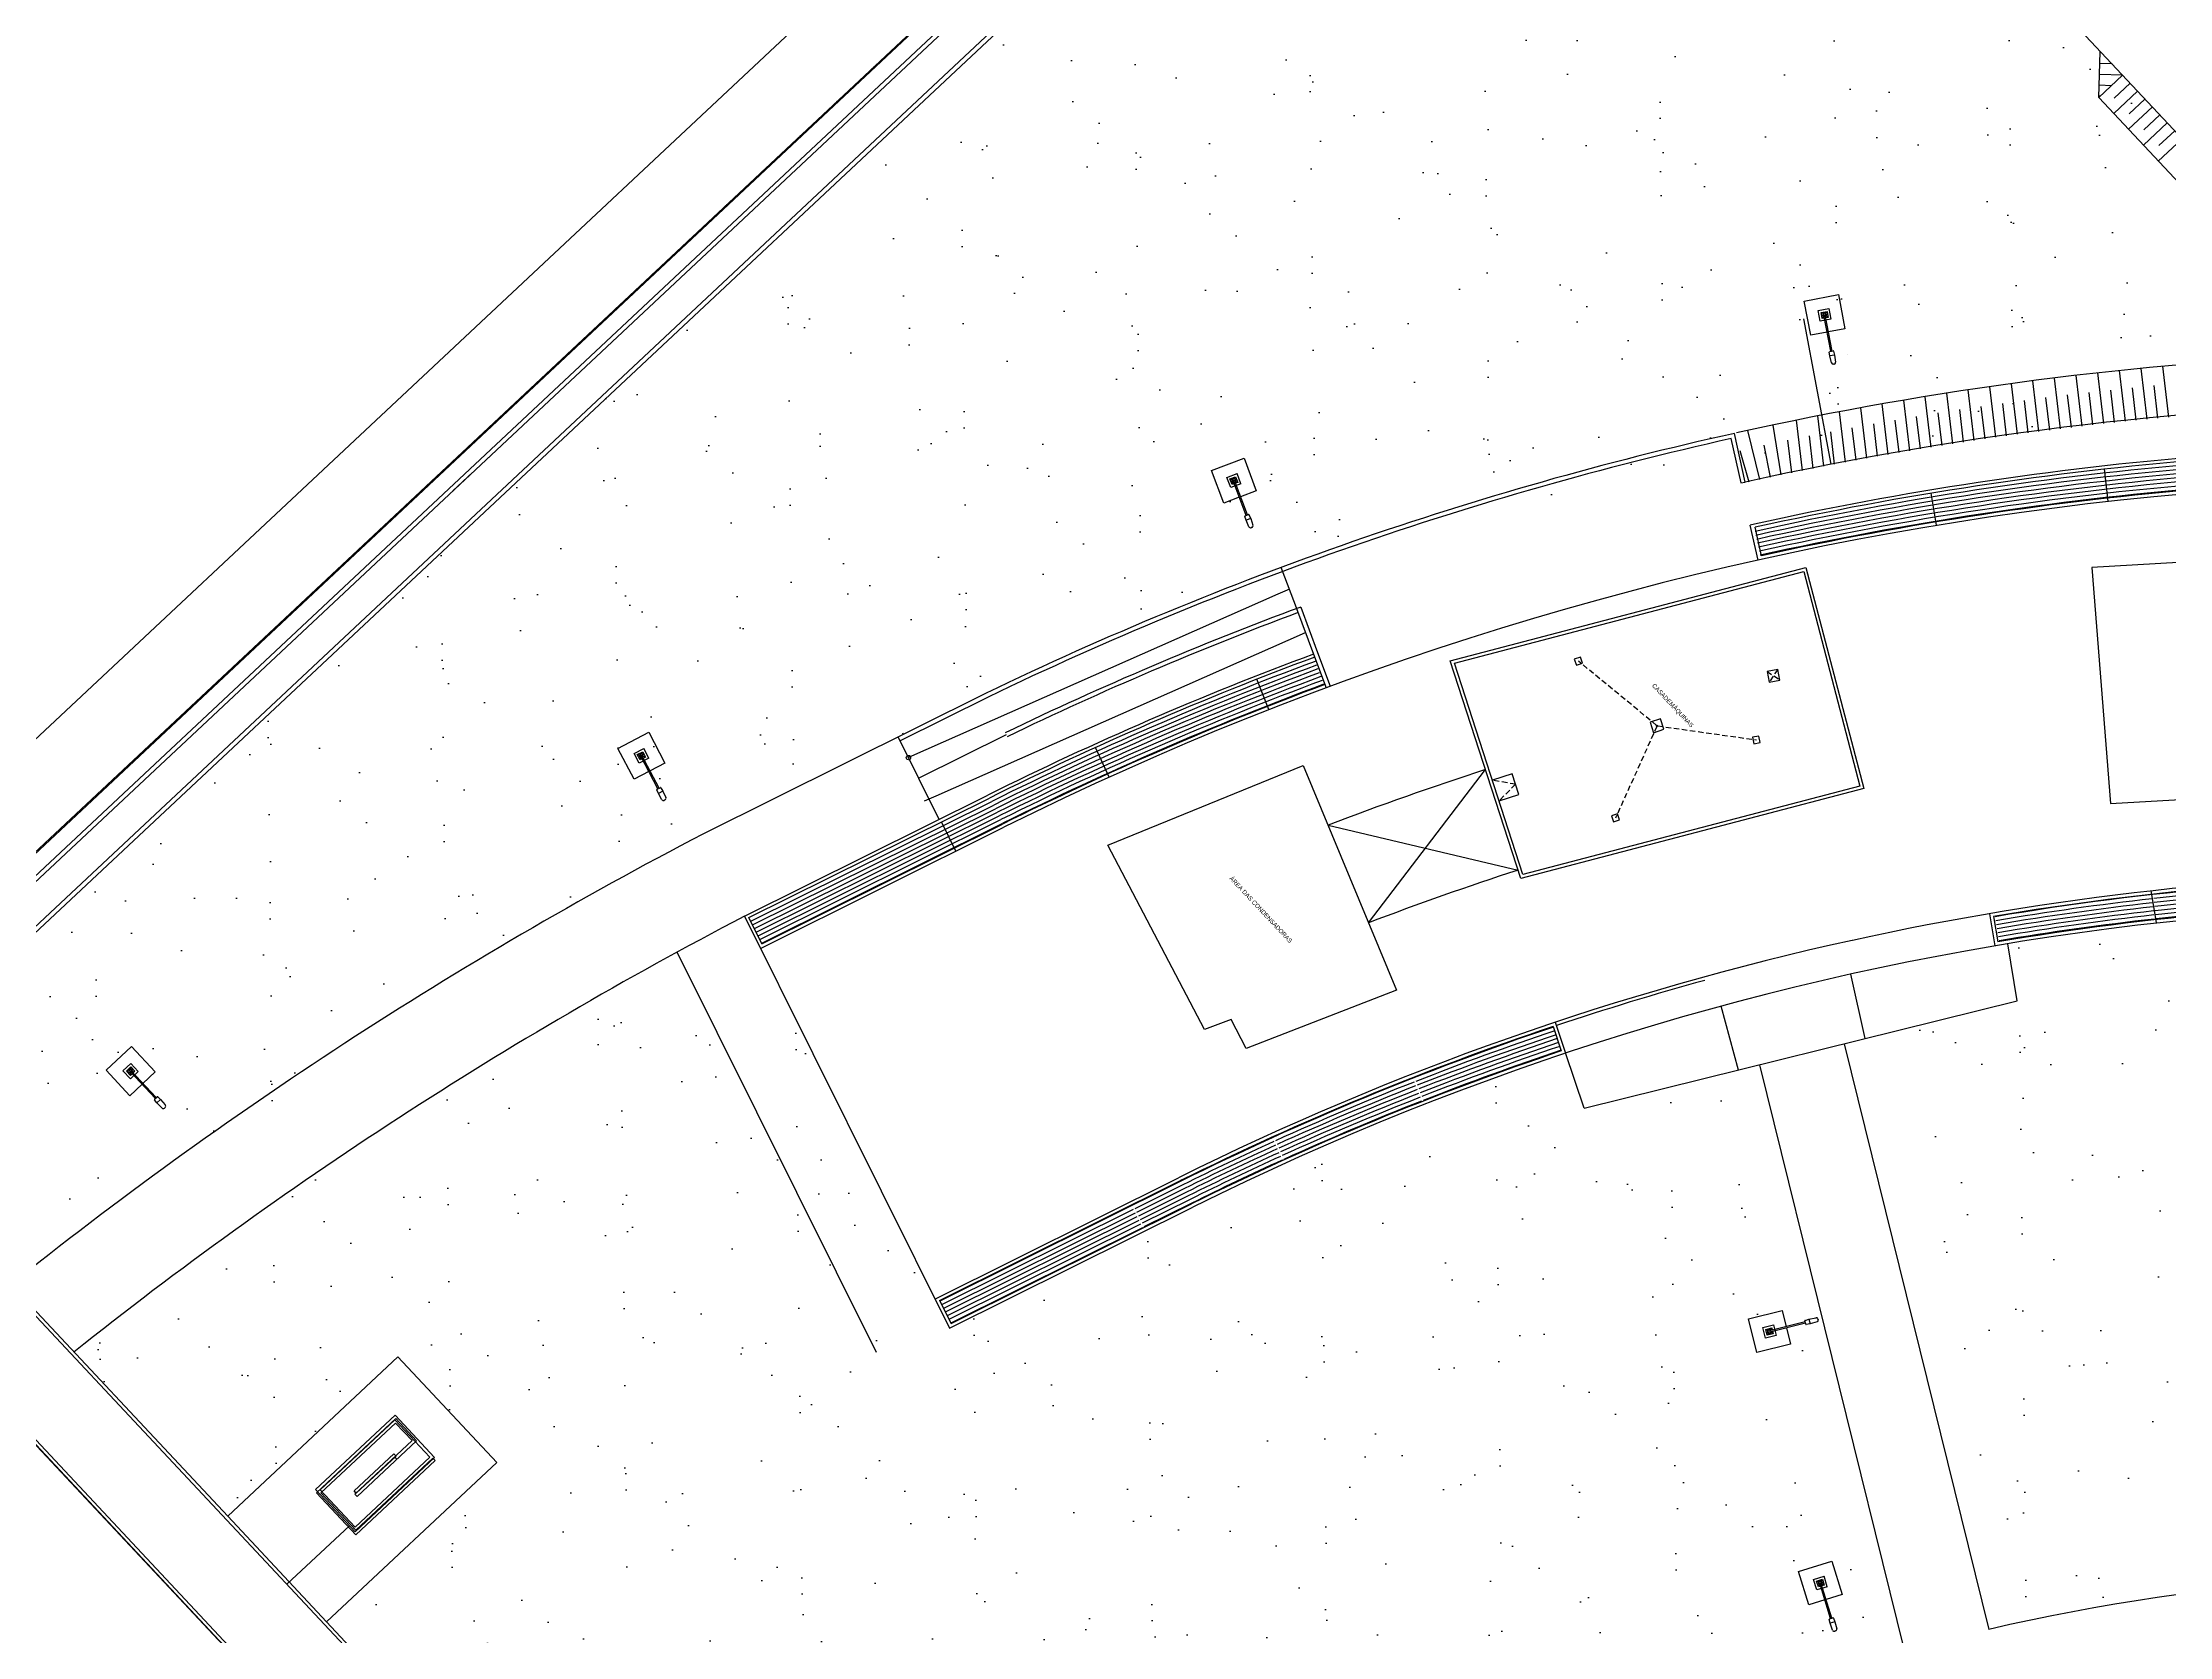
# Model space of a CAD drawing. Header units: metres. Extents: x 1796 to 5645, y -4719 to 2384.
# Drawn here: x 1859.4 to 1957.2, y -1174.2 to -1100.9 of the extents above; entities that cross this region are included whole.
import ezdxf

# ---------------------------------------------------------------- set-up
doc = ezdxf.new("R2010")
doc.units = ezdxf.units.M
doc.header["$MEASUREMENT"] = 0
doc.linetypes.add('HIDDEN', pattern=[0.375, 0.25, -0.125])
doc.layers.add('ARQUITETURA', color=253, linetype='CONTINUOUS')
doc.styles.add('ENGECAD', font='arial.ttf')
pattern_1 = [(350.62296, (1466.5355, -762.2295), (4.08992, 4.08927), [0, -4.56, 0, -5.1, 0, -4.875]), (320.623, (1466.5355, -762.2295), (9.808834, 1.91215), [0, -2.46, 0, -4.11, 0, -1.575]), (280.623, (1464.013, -759.536), (6.39856, -6.807323), [0, -1.5, 0, -5.4, 0, -7.05]), (270.623, (1464.013, -759.536), (8.08648, -4.78256), [0, -0.75, 0, -3.54, 0, -4.05])]

msp = doc.modelspace()

# ---------------------------------------------------------------- hatches: boundary and pattern name
at = {"layer": 'ARQUITETURA'}
h = msp.add_hatch(dxfattribs=at)
h.set_pattern_fill('AR-SAND', color=116, scale=3, angle=-46.87704, style=0)
h.set_pattern_definition(pattern_1)
edge = h.paths.add_edge_path()
edge.add_line((1975.606, -1066.674), (1974.637, -1065.639))
edge.add_line((1974.637, -1065.639), (1982.064, -1058.683))
edge.add_line((1982.064, -1058.683), (1966.688, -1042.265))
edge.add_line((1966.688, -1042.265), (1959.102, -1049.369))
edge.add_line((1959.102, -1049.369), (1960.264, -1050.61))
edge.add_line((1960.264, -1050.61), (1933.857, -1075.342))
edge.add_line((1933.857, -1075.342), (1952.762, -1095.528))
edge.add_line((1952.762, -1095.528), (1956.411, -1092.11))
edge.add_line((1956.411, -1092.11), (1958.223, -1094.044))
edge.add_line((1958.223, -1094.044), (1954.573, -1097.462))
edge.add_line((1954.573, -1097.462), (1972.833, -1116.959))
edge.add_arc((1973.247, -1274.849), 157.89, 75.30399, 90.15009, ccw=False)
edge.add_line((2013.302, -1122.124), (2015.597, -1109.849))
edge.add_arc((2010.779, -1108.954), 4.9, -10.52034, 43.12316)
edge.add_line((2014.355, -1105.605), (2002.802, -1093.268))
edge.add_line((2002.802, -1093.268), (2001.34, -1094.637))
edge.add_line((2001.34, -1094.637), (1975.364, -1066.9))
edge.add_line((1975.364, -1066.9), (1975.606, -1066.674))
h.paths.add_polyline_path([(2013.169, -1120.811), (2011.94, -1120.583), (2014.193, -1107.692), (2015.49, -1107.651)])
h = msp.add_hatch(dxfattribs=at)
h.set_pattern_fill('AR-SAND', color=116, scale=3, angle=-46.87704, style=0)
h.set_pattern_definition(pattern_1)
h.paths.add_polyline_path([(1951.004, -1093.728), (1968.733, -1112.659), (1968.862, -1112.538), (1932.176, -1073.366), (1929.342, -1076.02), (1966.029, -1115.192), (1966.586, -1114.67), (1948.814, -1095.779)])
h = msp.add_hatch(dxfattribs=at)
h.set_pattern_fill('AR-SAND', color=116, scale=3, angle=-46.87704, style=0)
h.set_pattern_definition(pattern_1)
edge = h.paths.add_edge_path()
edge.add_line((1964.486, -1113.35), (1964.457, -1112.47))
edge.add_line((1964.457, -1112.47), (1929.855, -1075.539))
edge.add_line((1929.855, -1075.539), (1850.314, -1150.032))
edge.add_line((1850.314, -1150.032), (1856.26, -1156.15))
edge.add_arc((1978.168, -1308.604), 195.201, 117.48269, 128.64706, ccw=False)
edge.add_line((1888.086, -1135.431), (1901.081, -1128.965))
edge.add_arc((1969.724, -1271.153), 157.89, 110.41728, 115.76953, ccw=False)
edge.add_arc((1969.724, -1271.153), 157.89, 91.90094, 110.41728, ccw=False)
h = msp.add_hatch(dxfattribs=at)
h.set_pattern_fill('AR-SAND', color=116, scale=3, angle=-46.87704, style=0)
h.set_pattern_definition(pattern_1)
edge = h.paths.add_edge_path()
edge.add_line((1964.981, -1115.236), (1961.442, -1111.457))
edge.add_line((1961.442, -1111.457), (1956.864, -1112.294))
edge.add_line((1956.864, -1112.294), (1953.403, -1113.805))
edge.add_line((1953.403, -1113.805), (1942.38, -1115.253))
edge.add_line((1942.38, -1115.253), (1915.95, -1120.22))
edge.add_line((1915.95, -1120.22), (1876.688, -1141.44))
edge.add_line((1876.688, -1141.44), (1856.607, -1156.533))
edge.add_line((1856.607, -1156.533), (1857.974, -1157.992))
edge.add_line((1857.974, -1157.992), (1883.408, -1140.751))
edge.add_line((1883.408, -1140.751), (1899.668, -1132.033))
edge.add_line((1899.668, -1132.033), (1916.655, -1123.726))
edge.add_line((1916.655, -1123.726), (1917.043, -1124.756))
edge.add_line((1917.043, -1124.756), (1937.183, -1118.865))
edge.add_line((1937.183, -1118.865), (1937.577, -1121.123))
edge.add_line((1937.577, -1121.123), (1953.137, -1118.486))
edge.add_line((1953.137, -1118.486), (1968.473, -1117.448))
edge.add_line((1968.473, -1117.448), (1953.992, -1101.308))
edge.add_line((1953.992, -1101.308), (1953.923, -1103.428))
edge.add_line((1953.923, -1103.428), (1964.86, -1115.106))
h = msp.add_hatch(dxfattribs=at)
h.set_pattern_fill('AR-SAND', color=116, scale=3, angle=-46.87704, style=0)
h.set_pattern_definition(pattern_1)
h.paths.add_polyline_path([(1970.498, -1140.553), (1964.06, -1140.749), (1959.729, -1141.058), (1955.099, -1141.547), (1949.741, -1142.32), (1952.416, -1158.431), (1970.582, -1153.942)])
h = msp.add_hatch(dxfattribs=at)
h.set_pattern_fill('AR-SAND', color=116, scale=3, angle=-46.87704, style=0)
h.set_pattern_definition(pattern_1)
h.paths.add_polyline_path([(1891.75, -1141.193), (1888.66, -1142.838), (1888.588, -1142.707), (1881.655, -1146.67), (1877.849, -1149.014), (1869.565, -1154.557), (1860.873, -1161.087), (1867.94, -1168.633), (1875.757, -1161.312), (1880.303, -1166.166), (1872.486, -1173.487), (1898.849, -1201.637), (1903.517, -1197.278), (1907.791, -1193.574), (1912.186, -1190.252), (1918.103, -1186.33), (1925.755, -1182.075), (1930.989, -1179.637), (1936.113, -1177.587), (1941.154, -1175.876), (1944.014, -1175.034), (1940.631, -1161.343), (1937.353, -1148.129), (1930.376, -1149.86), (1929.53, -1147.315), (1924.436, -1149.124), (1920.723, -1150.593), (1915.46, -1152.903), (1911.172, -1154.985), (1907.912, -1156.607), (1902.792, -1159.154), (1901.106, -1159.994)])
h = msp.add_hatch(dxfattribs=at)
h.set_pattern_fill('AR-SAND', color=116, scale=3, angle=-46.87704, style=0)
h.set_pattern_definition(pattern_1)
h.paths.add_polyline_path([(1950.178, -1144.947), (1943.189, -1146.681), (1946.456, -1159.903), (1952.456, -1158.667)])
h = msp.add_hatch(dxfattribs=at)
h.set_pattern_fill('AR-SAND', color=116, scale=3, angle=-46.87704, style=0)
h.set_pattern_definition(pattern_1)
h.paths.add_polyline_path([(2008.001, -1145.115), (2011.522, -1146.142), (2011.588, -1145.787)])
h.paths.add_polyline_path([(2011.51, -1146.205), (2005.926, -1176.011), (2009.518, -1156.844), (2009.518, -1156.844), (2011.289, -1147.384)])
edge = h.paths.add_edge_path()
edge.add_line((1981.157, -1171.776), (1975.185, -1171.196))
edge.add_line((1975.185, -1171.196), (1977.014, -1152.352))
edge.add_line((1977.014, -1152.352), (1946.456, -1159.903))
edge.add_line((1946.456, -1159.903), (1949.839, -1173.594))
edge.add_arc((1971.325, -1273.05), 101.75, 84.4554, 102.19064, ccw=False)

# ---------------------------------------------------------------- linework, layer by layer
for p, q in [((1823.658, -1166.119), (1971.883, -1027.276)), ((1826.276, -1168.914), (1963.409, -1040.484)), ((1826.242, -1168.878), (1956.628, -1046.766)), ((1826.788, -1169.461), (1957.156, -1047.368)), ((1826.925, -1169.607), (1957.147, -1047.651)), ((1827.951, -1170.702), (1958.172, -1048.746)), ((1828.087, -1170.848), (1958.455, -1048.755)), ((1929.855, -1075.539), (1969.097, -1117.436)), ((1953.923, -1103.428), (1953.992, -1101.308)), ((1955.017, -1102.403), (1953.923, -1103.428)), ((1955.017, -1102.403), (1953.957, -1102.368)), ((1954.534, -1101.886), (1953.974, -1101.868)), ((1953.923, -1103.428), (1964.981, -1115.236)), ((1953.985, -1103.369), (1953.925, -1103.367)), ((1954.501, -1102.886), (1953.941, -1102.868)), ((1955.701, -1103.132), (1954.606, -1104.158)), ((1955.359, -1102.768), (1954.629, -1103.451)), ((1956.385, -1103.862), (1955.29, -1104.888)), ((1956.043, -1103.497), (1955.313, -1104.181)), ((1956.726, -1104.227), (1955.996, -1104.911)), ((1957.068, -1104.592), (1955.973, -1105.618)), ((1957.752, -1105.322), (1956.657, -1106.347)), ((1957.41, -1104.957), (1956.68, -1105.641)), ((1940.389, -1112.783), (1941.961, -1112.487)), ((1940.684, -1114.355), (1940.389, -1112.783)), ((1941.031, -1113.222), (1941.522, -1113.129)), ((1941.123, -1113.713), (1941.031, -1113.222)), ((1941.522, -1113.129), (1941.614, -1113.621)), ((1941.961, -1112.487), (1942.257, -1114.059)), ((1940.35, -1113.604), (1941.605, -1120.281)), ((1941.614, -1113.621), (1941.123, -1113.713)), ((1941.159, -1113.309), (1941.434, -1113.258)), ((1941.211, -1113.585), (1941.159, -1113.309)), ((1941.184, -1113.444), (1941.234, -1113.435)), ((1941.185, -1113.449), (1941.235, -1113.44)), ((1941.218, -1113.337), (1941.188, -1113.342)), ((1941.203, -1113.339), (1941.2, -1113.325)), ((1941.206, -1113.354), (1941.203, -1113.339)), ((1941.317, -1113.565), (1941.211, -1113.585)), ((1941.256, -1113.538), (1941.226, -1113.544)), ((1941.238, -1113.526), (1941.244, -1113.556)), ((1941.35, -1113.416), (1941.291, -1113.427)), ((1941.604, -1115.093), (1941.291, -1113.427)), ((1941.294, -1113.284), (1941.303, -1113.333)), ((1941.355, -1113.446), (1941.296, -1113.457)), ((1941.299, -1113.283), (1941.308, -1113.332)), ((1941.32, -1113.419), (1941.325, -1113.418)), ((1941.32, -1113.419), (1941.321, -1113.424)), ((1941.32, -1113.419), (1941.325, -1113.423)), ((1941.325, -1113.418), (1941.321, -1113.424)), ((1941.321, -1113.424), (1941.325, -1113.423)), ((1941.325, -1113.418), (1941.325, -1113.423)), ((1941.663, -1115.082), (1941.35, -1113.416)), ((1941.486, -1113.533), (1941.375, -1113.554)), ((1941.39, -1113.304), (1941.419, -1113.299)), ((1941.402, -1113.287), (1941.407, -1113.316)), ((1941.411, -1113.402), (1941.46, -1113.393)), ((1941.411, -1113.407), (1941.461, -1113.398)), ((1941.457, -1113.5), (1941.428, -1113.506)), ((1941.434, -1113.258), (1941.486, -1113.533)), ((1941.439, -1113.488), (1941.445, -1113.518)), ((1942.257, -1114.059), (1941.497, -1114.202)), ((1941.438, -1114.213), (1940.684, -1114.355)), ((1941.557, -1115.305), (1941.539, -1115.126)), ((1941.555, -1115.102), (1941.712, -1115.073)), ((1941.735, -1115.089), (1941.783, -1115.263)), ((1941.783, -1115.263), (1941.557, -1115.305)), ((1941.632, -1115.626), (1941.557, -1115.305)), ((1941.766, -1115.679), (1941.724, -1115.687)), ((1941.783, -1115.263), (1941.83, -1115.589)), ((1942.38, -1115.253), (1942.381, -1115.258)), ((1953.859, -1116.086), (1954.135, -1118.415)), ((1954.854, -1115.978), (1955.13, -1118.308)), ((1955.848, -1115.876), (1956.125, -1118.208)), ((1956.844, -1115.78), (1957.121, -1118.113)), ((1946.921, -1117.019), (1947.196, -1119.34)), ((1947.91, -1116.867), (1948.185, -1119.189)), ((1948.9, -1116.721), (1949.175, -1119.044)), ((1949.89, -1116.581), (1950.166, -1118.906)), ((1950.881, -1116.448), (1951.157, -1118.774)), ((1951.873, -1116.321), (1952.149, -1118.648)), ((1952.469, -1117.098), (1952.645, -1118.588)), ((1952.866, -1116.2), (1953.142, -1118.529)), ((1953.462, -1116.982), (1953.639, -1118.471)), ((1954.456, -1116.871), (1954.633, -1118.361)), ((1955.451, -1116.768), (1955.627, -1118.257)), ((1956.446, -1116.67), (1956.623, -1118.16)), ((1941.003, -1118.065), (1941.277, -1120.379)), ((1941.987, -1117.875), (1942.262, -1120.19)), ((1942.973, -1117.691), (1943.247, -1120.007)), ((1943.959, -1117.514), (1944.233, -1119.831)), ((1944.945, -1117.343), (1945.22, -1119.661)), ((1945.537, -1118.087), (1945.714, -1119.578)), ((1945.933, -1117.178), (1946.208, -1119.497)), ((1946.525, -1117.927), (1946.702, -1119.418)), ((1947.514, -1117.773), (1947.691, -1119.264)), ((1948.503, -1117.626), (1948.68, -1119.116)), ((1949.494, -1117.485), (1949.67, -1118.974)), ((1950.485, -1117.349), (1950.661, -1118.839)), ((1951.476, -1117.221), (1951.653, -1118.71)), ((1937.676, -1121.101), (1937.183, -1118.865)), ((1937.779, -1118.734), (1938.33, -1120.983)), ((1938.944, -1118.484), (1939.31, -1120.774)), ((1940.019, -1118.262), (1940.293, -1120.574)), ((1940.608, -1118.981), (1940.785, -1120.475)), ((1941.592, -1118.79), (1941.769, -1120.283)), ((1942.577, -1118.605), (1942.754, -1120.098)), ((1943.563, -1118.426), (1943.74, -1119.918)), ((1944.55, -1118.254), (1944.727, -1119.745)), ((1913.145, -1120.57), (1914.642, -1120.006)), ((1914.642, -1120.006), (1915.206, -1121.503)), ((1937.481, -1121.144), (1937.031, -1119.103)), ((1937.031, -1119.103), (1937.031, -1119.103)), ((1937.423, -1119.645), (1937.84, -1121.089)), ((1938.523, -1119.409), (1938.82, -1120.878)), ((1939.624, -1119.179), (1939.802, -1120.674)), ((1879.195, -1120.656), (1878.282, -1121.51)), ((1913.709, -1122.067), (1913.145, -1120.57)), ((1913.853, -1120.891), (1914.321, -1120.715)), ((1914.03, -1121.359), (1913.853, -1120.891)), ((1913.995, -1120.955), (1914.257, -1120.857)), ((1914.094, -1121.217), (1913.995, -1120.955)), ((1914.057, -1120.972), (1914.029, -1120.982)), ((1914.043, -1120.977), (1914.038, -1120.963)), ((1914.049, -1120.991), (1914.043, -1120.977)), ((1914.124, -1120.907), (1914.141, -1120.953)), ((1914.128, -1120.905), (1914.146, -1120.952)), ((1914.201, -1121.027), (1914.145, -1121.048)), ((1914.743, -1122.635), (1914.145, -1121.048)), ((1914.172, -1121.035), (1914.177, -1121.034)), ((1914.172, -1121.035), (1914.174, -1121.04)), ((1914.172, -1121.035), (1914.179, -1121.038)), ((1914.177, -1121.034), (1914.174, -1121.04)), ((1914.174, -1121.04), (1914.179, -1121.038)), ((1914.177, -1121.034), (1914.179, -1121.038)), ((1914.799, -1122.613), (1914.201, -1121.027)), ((1914.221, -1120.91), (1914.249, -1120.9)), ((1914.23, -1120.891), (1914.24, -1120.919)), ((1914.257, -1120.857), (1914.356, -1121.119)), ((1914.259, -1121.003), (1914.305, -1120.985)), ((1914.26, -1121.007), (1914.307, -1120.99)), ((1914.498, -1121.183), (1914.321, -1120.715)), ((1954.356, -1121.989), (1954.189, -1120.498)), ((1914.427, -1121.797), (1913.709, -1122.067)), ((1914.498, -1121.183), (1914.03, -1121.359)), ((1914.043, -1121.084), (1914.09, -1121.066)), ((1914.045, -1121.088), (1914.092, -1121.071)), ((1914.194, -1121.179), (1914.094, -1121.217)), ((1914.116, -1121.169), (1914.102, -1121.174)), ((1914.11, -1121.155), (1914.121, -1121.183)), ((1914.13, -1121.164), (1914.116, -1121.169)), ((1914.212, -1121.055), (1914.156, -1121.076)), ((1914.356, -1121.119), (1914.251, -1121.158)), ((1914.322, -1121.091), (1914.293, -1121.102)), ((1914.302, -1121.083), (1914.313, -1121.111)), ((1915.206, -1121.503), (1914.483, -1121.776)), ((1937.479, -1121.145), (1937.674, -1121.102)), ((1946.461, -1123.088), (1946.216, -1121.608)), ((1914.734, -1122.852), (1914.684, -1122.678)), ((1914.696, -1122.652), (1914.846, -1122.596)), ((1914.949, -1122.771), (1914.734, -1122.852)), ((1914.863, -1123.155), (1914.734, -1122.852)), ((1914.871, -1122.607), (1914.949, -1122.771)), ((1914.949, -1122.771), (1915.052, -1123.084)), ((1915.004, -1123.184), (1914.965, -1123.198)), ((1938.103, -1123.035), (1937.907, -1123.078)), ((1938.263, -1124.689), (1937.907, -1123.078)), ((1938.423, -1124.49), (1938.135, -1123.181)), ((1917.096, -1127.01), (1916.357, -1125.023)), ((1916.19, -1126.254), (1899.224, -1133.767)), ((1916.726, -1126.017), (1916.19, -1126.254)), ((1917.061, -1126.916), (1917.839, -1129.01)), ((1917.249, -1126.847), (1918.026, -1128.94)), ((1900.502, -1135.521), (1917.467, -1128.01)), ((1917.839, -1129.01), (1918.413, -1130.557)), ((1918.026, -1128.94), (1918.601, -1130.487)), ((1902.794, -1130.806), (1889.799, -1137.273)), ((1915.78, -1131.56), (1915.231, -1130.164)), ((1902.883, -1130.985), (1898.841, -1132.997)), ((1885.871, -1133.347), (1887.288, -1132.603)), ((1887.288, -1132.603), (1888.032, -1134.019)), ((1898.952, -1132.631), (1898.986, -1132.701)), ((1903.716, -1132.716), (1899.697, -1134.716)), ((1886.616, -1134.763), (1885.871, -1133.347)), ((1886.614, -1133.578), (1887.057, -1133.346)), ((1886.847, -1134.021), (1886.614, -1133.578)), ((1886.763, -1133.625), (1887.011, -1133.494)), ((1886.893, -1133.872), (1886.763, -1133.625)), ((1886.813, -1133.64), (1886.8, -1133.647)), ((1886.813, -1133.64), (1886.806, -1133.627)), ((1886.813, -1133.64), (1886.827, -1133.633)), ((1886.82, -1133.654), (1886.813, -1133.64)), ((1886.827, -1133.746), (1886.871, -1133.723)), ((1886.829, -1133.75), (1886.873, -1133.727)), ((1886.884, -1133.561), (1886.908, -1133.605)), ((1886.889, -1133.558), (1886.912, -1133.602)), ((1886.976, -1133.67), (1886.923, -1133.698)), ((1887.712, -1135.199), (1886.923, -1133.698)), ((1886.99, -1133.697), (1886.937, -1133.725)), ((1886.948, -1133.682), (1886.953, -1133.68)), ((1886.948, -1133.682), (1886.951, -1133.686)), ((1886.948, -1133.682), (1886.955, -1133.684)), ((1886.953, -1133.68), (1886.951, -1133.686)), ((1886.951, -1133.686), (1886.955, -1133.684)), ((1886.953, -1133.68), (1886.955, -1133.684)), ((1887.765, -1135.171), (1886.976, -1133.67)), ((1886.982, -1133.552), (1886.995, -1133.545)), ((1886.988, -1133.532), (1887.002, -1133.558)), ((1886.995, -1133.545), (1887.008, -1133.538)), ((1887.011, -1133.494), (1887.141, -1133.742)), ((1887.03, -1133.639), (1887.074, -1133.616)), ((1887.033, -1133.643), (1887.077, -1133.62)), ((1887.141, -1133.742), (1887.041, -1133.794)), ((1887.289, -1133.788), (1887.057, -1133.346)), ((1887.103, -1133.719), (1887.077, -1133.733)), ((1887.083, -1133.713), (1887.097, -1133.74)), ((1900.636, -1136.604), (1898.752, -1132.818)), ((1898.841, -1132.997), (1898.752, -1132.818)), ((1908.44, -1134.668), (1907.819, -1133.303)), ((1887.295, -1134.406), (1886.616, -1134.763)), ((1887.289, -1133.788), (1886.847, -1134.021)), ((1886.988, -1133.822), (1886.893, -1133.872)), ((1886.922, -1133.815), (1886.895, -1133.829)), ((1886.902, -1133.808), (1886.916, -1133.835)), ((1888.032, -1134.019), (1887.348, -1134.378)), ((1887.73, -1135.415), (1887.659, -1135.249)), ((1887.668, -1135.222), (1887.809, -1135.148)), ((1887.933, -1135.308), (1887.73, -1135.415)), ((1887.895, -1135.7), (1887.73, -1135.415)), ((1887.836, -1135.156), (1887.933, -1135.308)), ((1887.933, -1135.308), (1888.074, -1135.606)), ((1888.039, -1135.711), (1888.002, -1135.731)), ((1891.683, -1141.059), (1902.874, -1135.49)), ((1891.893, -1141.122), (1902.941, -1135.624)), ((1899.965, -1135.759), (1900.502, -1135.521)), ((1891.977, -1141.29), (1903.056, -1135.777)), ((1892.061, -1141.458), (1903.14, -1135.945)), ((1892.144, -1141.626), (1903.223, -1136.113)), ((1892.228, -1141.794), (1903.307, -1136.281)), ((1892.311, -1141.962), (1903.391, -1136.449)), ((1892.395, -1142.13), (1903.474, -1136.616)), ((1892.418, -1142.536), (1903.609, -1136.967)), ((1892.478, -1142.297), (1903.558, -1136.784)), ((1892.49, -1142.321), (1903.538, -1136.824)), ((1901.403, -1138.066), (1900.735, -1136.723)), ((1956.577, -1141.357), (1956.331, -1139.878)), ((1891.683, -1141.059), (1901.106, -1159.994)), ((1891.75, -1141.193), (1891.751, -1141.192)), ((1892.49, -1142.321), (1891.893, -1141.122)), ((1948.897, -1140.94), (1949.146, -1142.419)), ((1949.081, -1141.071), (1949.277, -1142.235)), ((1950.178, -1144.947), (1949.741, -1142.32)), ((1897.749, -1161.105), (1888.593, -1142.704)), ((1943.191, -1146.681), (1942.531, -1143.716)), ((1930.268, -1149.883), (1950.178, -1144.947)), ((1937.365, -1148.126), (1936.567, -1145.19)), ((1928.846, -1146.13), (1929.22, -1147.249)), ((1928.947, -1145.928), (1929.422, -1147.35)), ((1862.349, -1148.139), (1863.517, -1147.045)), ((1863.517, -1147.045), (1864.61, -1148.213)), ((1930.268, -1149.883), (1929.419, -1147.338)), ((1942.221, -1146.921), (1948.868, -1173.834)), ((1863.442, -1149.307), (1862.349, -1148.139)), ((1863.126, -1148.165), (1863.491, -1147.823)), ((1863.468, -1148.53), (1863.126, -1148.165)), ((1863.282, -1148.17), (1863.486, -1147.978)), ((1863.473, -1148.374), (1863.282, -1148.17)), ((1863.346, -1148.161), (1863.324, -1148.182)), ((1863.345, -1148.182), (1863.325, -1148.161)), ((1863.376, -1148.27), (1863.412, -1148.236)), ((1863.379, -1148.274), (1863.416, -1148.239)), ((1863.382, -1148.076), (1863.416, -1148.112)), ((1863.386, -1148.072), (1863.42, -1148.109)), ((1863.5, -1148.157), (1863.456, -1148.199)), ((1864.615, -1149.436), (1863.456, -1148.199)), ((1863.486, -1148.311), (1863.464, -1148.331)), ((1863.465, -1148.31), (1863.485, -1148.332)), ((1863.833, -1148.188), (1863.468, -1148.53)), ((1863.473, -1148.042), (1863.495, -1148.021)), ((1863.552, -1148.301), (1863.473, -1148.374)), ((1863.474, -1148.02), (1863.495, -1148.042)), ((1863.476, -1148.176), (1863.48, -1148.173)), ((1863.476, -1148.176), (1863.479, -1148.18)), ((1863.476, -1148.176), (1863.483, -1148.176)), ((1863.52, -1148.179), (1863.476, -1148.22)), ((1863.48, -1148.173), (1863.479, -1148.18)), ((1863.479, -1148.18), (1863.483, -1148.176)), ((1863.48, -1148.173), (1863.483, -1148.176)), ((1863.486, -1147.978), (1863.678, -1148.183)), ((1863.833, -1148.188), (1863.491, -1147.823)), ((1864.658, -1149.395), (1863.5, -1148.157)), ((1863.543, -1148.113), (1863.58, -1148.079)), ((1863.547, -1148.116), (1863.583, -1148.082)), ((1863.678, -1148.183), (1863.595, -1148.26)), ((1863.614, -1148.17), (1863.625, -1148.181)), ((1863.635, -1148.171), (1863.614, -1148.191)), ((1863.625, -1148.181), (1863.635, -1148.192)), ((1864.61, -1148.213), (1864.046, -1148.741)), ((1938.336, -1147.886), (1944.985, -1174.794)), ((1864.003, -1148.782), (1863.442, -1149.307)), ((1864.578, -1149.47), (1864.695, -1149.36)), ((1864.723, -1149.361), (1864.857, -1149.483)), ((1898.842, -1201.849), (1850.314, -1150.032)), ((1867.94, -1168.633), (1850.423, -1149.93)), ((1864.689, -1149.64), (1864.577, -1149.498)), ((1864.857, -1149.483), (1864.689, -1149.64)), ((1864.925, -1149.871), (1864.689, -1149.64)), ((1864.857, -1149.483), (1865.072, -1149.732)), ((1865.066, -1149.843), (1865.035, -1149.872)), ((1900.437, -1158.651), (1911.628, -1153.082)), ((1900.652, -1158.723), (1911.7, -1153.225)), ((1911.744, -1153.235), (1900.665, -1158.748)), ((1873.721, -1180.951), (1848.479, -1153.999)), ((1873.731, -1180.942), (1848.489, -1153.99)), ((1873.897, -1180.9), (1848.496, -1153.778)), ((1901.178, -1159.779), (1912.225, -1154.282)), ((1911.827, -1153.403), (1909.625, -1154.499)), ((1911.911, -1153.571), (1909.708, -1154.667)), ((1911.994, -1153.739), (1909.792, -1154.835)), ((1912.078, -1153.907), (1909.875, -1155.003)), ((1912.161, -1154.074), (1909.959, -1155.17)), ((1912.245, -1154.242), (1910.042, -1155.338)), ((1909.553, -1154.535), (1900.748, -1158.916)), ((1909.637, -1154.702), (1900.832, -1159.084)), ((1909.72, -1154.87), (1900.915, -1159.252)), ((1909.804, -1155.038), (1900.999, -1159.42)), ((1909.887, -1155.206), (1901.082, -1159.588)), ((1901.106, -1159.994), (1912.297, -1154.425)), ((1909.971, -1155.374), (1901.166, -1159.755)), ((1900.652, -1158.723), (1901.178, -1159.779)), ((1937.819, -1159.563), (1939.371, -1159.174)), ((1938.208, -1161.115), (1937.819, -1159.563)), ((1938.487, -1159.963), (1938.972, -1159.841)), ((1938.608, -1160.448), (1938.487, -1159.963)), ((1938.62, -1160.043), (1938.892, -1159.975)), ((1938.688, -1160.314), (1938.62, -1160.043)), ((1938.68, -1160.066), (1938.651, -1160.074)), ((1938.669, -1160.085), (1938.662, -1160.055)), ((1938.765, -1160.058), (1938.753, -1160.009)), ((1938.77, -1160.057), (1938.758, -1160.008)), ((1940.427, -1159.705), (1938.783, -1160.118)), ((1938.783, -1160.118), (1938.798, -1160.176)), ((1938.787, -1160.143), (1938.792, -1160.141)), ((1938.788, -1160.148), (1938.787, -1160.143)), ((1938.787, -1160.143), (1938.793, -1160.146)), ((1938.788, -1160.148), (1938.792, -1160.141)), ((1938.788, -1160.148), (1938.793, -1160.146)), ((1938.793, -1160.146), (1938.792, -1160.141)), ((1940.442, -1159.764), (1938.798, -1160.176)), ((1938.812, -1160.11), (1938.827, -1160.169)), ((1938.85, -1160.024), (1938.879, -1160.016)), ((1938.861, -1160.006), (1938.868, -1160.035)), ((1938.892, -1159.975), (1938.919, -1160.084)), ((1938.934, -1160.142), (1938.96, -1160.246)), ((1938.972, -1159.841), (1939.093, -1160.326)), ((1939.371, -1159.174), (1939.559, -1159.923)), ((1939.574, -1159.981), (1939.76, -1160.726)), ((1940.454, -1159.812), (1940.415, -1159.657)), ((1940.43, -1159.633), (1940.601, -1159.574)), ((1940.657, -1159.797), (1940.478, -1159.827)), ((1940.601, -1159.574), (1940.923, -1159.508)), ((1940.601, -1159.574), (1940.657, -1159.797)), ((1940.973, -1159.704), (1940.657, -1159.797)), ((1941.017, -1159.566), (1941.027, -1159.608)), ((1939.76, -1160.726), (1938.208, -1161.115)), ((1939.093, -1160.326), (1938.608, -1160.448)), ((1938.653, -1160.176), (1938.702, -1160.164)), ((1938.655, -1160.181), (1938.703, -1160.169)), ((1938.96, -1160.246), (1938.688, -1160.314)), ((1938.73, -1160.265), (1938.701, -1160.272)), ((1938.712, -1160.254), (1938.719, -1160.283)), ((1938.821, -1160.281), (1938.809, -1160.232)), ((1938.826, -1160.28), (1938.814, -1160.231)), ((1938.929, -1160.215), (1938.9, -1160.223)), ((1938.911, -1160.204), (1938.918, -1160.233)), ((1867.94, -1168.633), (1875.757, -1161.312)), ((1875.757, -1161.312), (1880.303, -1166.166)), ((1871.981, -1167.411), (1875.63, -1163.993)), ((1875.63, -1163.993), (1877.441, -1165.927)), ((1875.665, -1164.139), (1872.015, -1167.557)), ((1872.193, -1167.418), (1875.623, -1164.205)), ((1875.658, -1164.351), (1872.227, -1167.564)), ((1875.623, -1164.205), (1877.229, -1165.92)), ((1876.41, -1165.154), (1875.658, -1164.351)), ((1876.622, -1165.161), (1875.665, -1164.139)), ((1873.747, -1167.469), (1875.572, -1165.76)), ((1876.41, -1165.154), (1873.782, -1167.615)), ((1873.792, -1169.345), (1877.441, -1165.927)), ((1873.799, -1169.133), (1877.229, -1165.92)), ((1877.373, -1165.964), (1873.834, -1169.279)), ((1873.85, -1167.578), (1875.675, -1165.869)), ((1876.622, -1165.161), (1873.884, -1167.724)), ((1875.675, -1165.869), (1875.572, -1165.76)), ((1875.709, -1166.015), (1875.607, -1165.906)), ((1877.476, -1166.073), (1877.373, -1165.964)), ((1880.303, -1166.166), (1872.486, -1173.487)), ((1877.476, -1166.073), (1873.827, -1169.491)), ((1873.792, -1169.345), (1871.981, -1167.411)), ((1872.015, -1167.557), (1873.827, -1169.491)), ((1873.799, -1169.133), (1872.193, -1167.418)), ((1872.227, -1167.564), (1873.834, -1169.279)), ((1873.85, -1167.578), (1873.747, -1167.469)), ((1873.782, -1167.615), (1873.884, -1167.724)), ((1867.94, -1168.633), (1872.486, -1173.487)), ((1873.536, -1169.071), (1870.664, -1171.761)), ((1940.127, -1171.175), (1941.66, -1170.703)), ((1941.66, -1170.703), (1942.131, -1172.236)), ((1940.599, -1172.707), (1940.127, -1171.175)), ((1940.816, -1171.54), (1941.295, -1171.392)), ((1940.963, -1172.019), (1940.816, -1171.54)), ((1940.954, -1171.613), (1941.222, -1171.53)), ((1941.036, -1171.881), (1940.954, -1171.613)), ((1941.442, -1171.871), (1940.963, -1172.019)), ((1941.001, -1171.637), (1940.986, -1171.642)), ((1940.994, -1171.744), (1941.042, -1171.729)), ((1941.005, -1171.652), (1940.996, -1171.623)), ((1940.996, -1171.749), (1941.044, -1171.734)), ((1941.001, -1171.637), (1941.015, -1171.633)), ((1941.139, -1171.849), (1941.036, -1171.881)), ((1941.076, -1171.829), (1941.047, -1171.838)), ((1941.057, -1171.819), (1941.066, -1171.848)), ((1941.086, -1171.572), (1941.1, -1171.62)), ((1941.09, -1171.571), (1941.105, -1171.618)), ((1941.126, -1171.704), (1941.131, -1171.702)), ((1941.126, -1171.704), (1941.127, -1171.708)), ((1941.126, -1171.704), (1941.132, -1171.707)), ((1941.131, -1171.702), (1941.127, -1171.708)), ((1941.127, -1171.708), (1941.132, -1171.707)), ((1941.131, -1171.702), (1941.132, -1171.707)), ((1941.183, -1171.581), (1941.212, -1171.573)), ((1941.197, -1171.577), (1941.193, -1171.563)), ((1941.197, -1171.577), (1941.202, -1171.591)), ((1941.305, -1171.798), (1941.197, -1171.831)), ((1941.215, -1171.676), (1941.263, -1171.662)), ((1941.216, -1171.681), (1941.264, -1171.666)), ((1941.222, -1171.53), (1941.305, -1171.798)), ((1941.258, -1171.773), (1941.243, -1171.778)), ((1941.253, -1171.759), (1941.262, -1171.788)), ((1941.258, -1171.773), (1941.272, -1171.769)), ((1941.442, -1171.871), (1941.295, -1171.392)), ((1941.334, -1172.481), (1940.599, -1172.707)), ((1942.131, -1172.236), (1941.391, -1172.464)), ((1872.486, -1173.487), (1898.849, -1201.637)), ((1941.575, -1173.555), (1941.537, -1173.379)), ((1941.55, -1173.354), (1941.703, -1173.306)), ((1941.686, -1173.867), (1941.575, -1173.555)), ((1941.728, -1173.32), (1941.796, -1173.488)), ((1941.796, -1173.488), (1941.879, -1173.807)), ((1941.825, -1173.904), (1941.785, -1173.917))]:
    msp.add_line(p, q, dxfattribs=at)
at = {"layer": 'ARQUITETURA', "linetype": 'HIDDEN'}
for p, q in [((1933.602, -1132.285), (1930.013, -1129.336)), ((1938.676, -1129.81), (1939.26, -1130.187)), ((1939.166, -1129.712), (1938.773, -1130.3)), ((1933.611, -1132.331), (1931.712, -1136.547)), ((1933.649, -1132.307), (1938.191, -1132.952)), ((1927.112, -1134.992), (1926.054, -1134.808)), ((1927.112, -1134.992), (1926.362, -1135.76))]:
    msp.add_line(p, q, dxfattribs=at)
at = {"layer": 'ARQUITETURA'}
for points in [[(1971.304, -1123.999), (1953.606, -1125.036), (1954.461, -1135.872), (1961.951, -1135.451), (1961.679, -1132.001), (1971.292, -1131.461)], [(1926.362, -1135.76), (1927.266, -1135.467), (1926.958, -1134.516), (1926.054, -1134.808)], [(1941.156, -1171.697), (1941.098, -1171.715)], [(1941.598, -1173.339), (1941.098, -1171.715)], [(1941.164, -1171.726), (1941.107, -1171.744)], [(1941.655, -1173.321), (1941.156, -1171.697)], [(1941.796, -1173.488), (1941.575, -1173.555)]]:
    msp.add_lwpolyline(points, dxfattribs=at)
for points in [[(1927.359, -1139.326), (1924.118, -1129.315), (1940.467, -1125.03), (1943.125, -1135.189)], [(1927.458, -1139.145), (1924.31, -1129.42), (1940.36, -1125.213), (1942.942, -1135.082)], [(1929.914, -1129.521), (1930.199, -1129.429), (1930.107, -1129.143), (1929.821, -1129.236)], [(1938.773, -1130.3), (1939.264, -1130.203), (1939.166, -1129.712), (1938.676, -1129.81)], [(1933.46, -1132.62), (1933.936, -1132.466), (1933.782, -1131.991), (1933.306, -1132.144)], [(1938.068, -1133.127), (1938.362, -1133.069), (1938.304, -1132.775), (1938.01, -1132.833)], [(1912.827, -1146.27), (1908.377, -1137.784), (1917.36, -1134.123), (1921.651, -1144.456), (1914.748, -1147.133), (1914.047, -1145.796)], [(1931.619, -1136.723), (1931.904, -1136.631), (1931.812, -1136.346), (1931.527, -1136.438)]]:
    msp.add_lwpolyline(points, close=True, dxfattribs=at)
msp.add_lwpolyline([(1920.365, -1141.359), (1925.742, -1134.314, 0.013141), (1918.503, -1136.876), (1927.234, -1138.94, 0.013044)], format="xyb", close=True, dxfattribs=at)
for centre, radius in [((1897.636, -1102.048), 0.025), ((1895.95, -1103.627), 0.025), ((1894.264, -1105.206), 0.025), ((1892.578, -1106.785), 0.025), ((1890.892, -1108.365), 0.025), ((1889.206, -1109.944), 0.025), ((1887.52, -1111.523), 0.025), ((1885.834, -1113.102), 0.025), ((1941.203, -1113.339), 0.01), ((1941.241, -1113.541), 0.01), ((1941.404, -1113.302), 0.01), ((1941.442, -1113.503), 0.01), ((1884.148, -1114.681), 0.025), ((1882.462, -1116.26), 0.025), ((1880.776, -1117.839), 0.025), ((1879.09, -1119.418), 0.025), ((1877.404, -1120.997), 0.025), ((1914.043, -1120.977), 0.01), ((1914.235, -1120.905), 0.01), ((1914.116, -1121.169), 0.01), ((1914.307, -1121.097), 0.01), ((1875.718, -1122.576), 0.025), ((1874.032, -1124.155), 0.025), ((1872.346, -1125.734), 0.025), ((1870.659, -1127.313), 0.025), ((1868.973, -1128.892), 0.025), ((1867.287, -1130.471), 0.025), ((1865.601, -1132.05), 0.025), ((1933.621, -1132.305), 0.0279), ((1863.915, -1133.629), 0.025), ((1886.813, -1133.64), 0.01), ((1886.995, -1133.545), 0.01), ((1887.09, -1133.726), 0.01), ((1899.224, -1133.767), 0.1), ((1886.909, -1133.822), 0.01), ((1862.229, -1135.208), 0.025), ((1860.543, -1136.787), 0.025), ((1863.335, -1148.172), 0.01), ((1863.475, -1148.321), 0.01), ((1863.484, -1148.031), 0.01), ((1863.625, -1148.181), 0.01), ((1938.666, -1160.07), 0.01), ((1938.864, -1160.02), 0.01), ((1938.715, -1160.269), 0.01), ((1938.914, -1160.219), 0.01), ((1941.001, -1171.637), 0.01), ((1941.061, -1171.834), 0.01), ((1941.197, -1171.577), 0.01), ((1941.258, -1171.773), 0.01)]:
    msp.add_circle(centre, radius, dxfattribs=at)
for centre, radius, start, end in [((1941.323, -1113.421), 0.09, 298.43634, 259.4763), ((1941.323, -1113.421), 0.081, 300.49154, 256.98937), ((1941.558, -1115.122), 0.02, 100.64475, 190.64475), ((1941.716, -1115.092), 0.02, 10.64475, 100.64475), ((1971.437, -1272.994), 157.89, 92.34335, 102.49705), ((1941.71, -1115.608), 0.08, 193.05747, 280.64475), ((1941.751, -1115.601), 0.08, 280.64475, 8.23203), ((1971.325, -1273.05), 155.63, 90.82055, 102.48734), ((1971.437, -1272.994), 157.89, 102.52981, 115.7695), ((1971.437, -1272.994), 157.69, 102.6026, 115.7695), ((1971.325, -1273.05), 153.65, 86.91269, 102.48729), ((1971.357, -1273.035), 153.312, 87.01276, 102.51921), ((1971.325, -1273.05), 153.5, 86.97247, 102.48734), ((1971.357, -1273.035), 153.125, 87.01284, 102.51938), ((1971.325, -1273.05), 152, 79.39324, 116.45531), ((1914.175, -1121.037), 0.09, 308.4395, 269.47946), ((1914.175, -1121.037), 0.081, 310.4947, 266.99253), ((1971.357, -1273.035), 152.937, 87.01291, 102.51954), ((1971.357, -1273.035), 152.75, 87.01298, 102.51971), ((1971.357, -1273.035), 152.562, 87.01306, 102.51987), ((1971.357, -1273.035), 152.375, 87.01313, 102.52004), ((1971.358, -1273.063), 152.215, 87.01414, 102.51833), ((1971.325, -1273.05), 152.16, 86.97346, 102.48783), ((1914.703, -1122.671), 0.02, 110.64791, 200.64791), ((1914.853, -1122.614), 0.02, 20.64791, 110.64791), ((1914.936, -1123.124), 0.08, 203.06063, 290.64791), ((1914.976, -1123.109), 0.08, 290.64791, 18.23519), ((1971.437, -1272.994), 155.87, 110.34373, 115.76953), ((1971.437, -1272.994), 155.67, 110.41728, 115.76953), ((1971.325, -1273.05), 153.65, 110.37156, 116.45531), ((1971.325, -1273.05), 153.5, 110.37156, 116.45531), ((1971.357, -1273.035), 153.312, 110.40411, 116.45531), ((1971.357, -1273.035), 153.125, 110.40404, 116.45531), ((1971.357, -1273.035), 152.937, 110.40397, 116.45531), ((1971.357, -1273.035), 152.75, 110.40389, 116.45531), ((1971.357, -1273.035), 152.562, 110.40382, 116.45531), ((1971.357, -1273.035), 152.375, 110.40375, 116.45531), ((1971.325, -1273.05), 152.16, 110.37156, 116.45531), ((1971.37, -1273.062), 152.217, 110.40456, 116.45502), ((1886.952, -1133.683), 0.09, 315.52313, 276.56309), ((1886.952, -1133.683), 0.081, 317.57833, 274.07616), ((1887.677, -1135.24), 0.02, 117.73154, 207.73154), ((1887.818, -1135.165), 0.02, 27.73154, 117.73154), ((1887.964, -1135.66), 0.08, 210.14426, 297.73154), ((1888.002, -1135.64), 0.08, 297.73154, 25.31882), ((1979.881, -1310.446), 195.201, 117.48269, 128.69122), ((1971.331, -1273.082), 134.032, 90.39602, 102.37927), ((1971.325, -1273.05), 133.84, 90.46218, 99.56695), ((1971.357, -1273.035), 133.812, 90.44381, 99.54882), ((1971.325, -1273.05), 132.5, 79.39324, 116.45533), ((1971.357, -1273.035), 133.625, 96.43898, 99.54899), ((1971.357, -1273.035), 133.437, 96.43898, 99.54917), ((1971.325, -1273.05), 132.66, 90.46136, 99.56695), ((1971.357, -1273.035), 133.625, 93.43388, 96.40453), ((1971.357, -1273.035), 133.437, 93.4339, 96.40453), ((1971.357, -1273.035), 133.25, 93.43392, 96.40453), ((1971.357, -1273.035), 133.062, 93.43395, 96.40453), ((1971.357, -1273.035), 132.875, 93.43397, 96.40451), ((1971.357, -1273.035), 132.687, 93.434, 96.40449), ((1979.881, -1310.446), 190.973, 117.50544, 128.54776), ((1979.881, -1310.446), 190.823, 117.50544, 117.50627), ((1971.357, -1273.035), 133.25, 96.43898, 99.54934), ((1971.357, -1273.035), 133.062, 96.43898, 99.54951), ((1971.357, -1273.035), 132.875, 96.43901, 99.54968), ((1971.357, -1273.035), 132.687, 96.43903, 99.54986), ((1971.325, -1273.05), 134, 102.37997, 116.45533), ((1971.325, -1273.05), 133.84, 105.3844, 108.4368), ((1971.325, -1273.05), 133.84, 108.5053, 116.45531), ((1971.357, -1273.035), 133.812, 108.51682, 116.45531), ((1971.357, -1273.035), 133.625, 108.51693, 111.42977), ((1971.328, -1273.057), 132.667, 108.50574, 116.4552), ((1971.357, -1273.035), 133.437, 108.51703, 111.42975), ((1971.357, -1273.035), 133.25, 108.51714, 111.42972), ((1971.357, -1273.035), 133.062, 108.51724, 111.4297), ((1971.357, -1273.035), 132.875, 108.51735, 111.42967), ((1971.357, -1273.035), 132.687, 108.51735, 111.42965), ((1863.48, -1148.176), 0.09, 330.91455, 291.95451), ((1863.48, -1148.176), 0.081, 332.96975, 289.46758), ((1864.709, -1149.375), 0.02, 43.12296, 133.12296), ((1971.357, -1273.035), 133.625, 111.46407, 114.4348), ((1971.357, -1273.035), 133.437, 111.4641, 114.43478), ((1971.357, -1273.035), 133.25, 111.46412, 114.43476), ((1971.357, -1273.035), 133.062, 111.46415, 114.43473), ((1971.357, -1273.035), 132.875, 111.46417, 114.43471), ((1864.592, -1149.484), 0.02, 133.12296, 223.12296), ((1864.981, -1149.814), 0.08, 225.53568, 313.12296), ((1865.011, -1149.785), 0.08, 313.12296, 40.71024), ((1971.357, -1273.035), 132.687, 111.4642, 114.43468), ((1971.357, -1273.035), 133.625, 114.46911, 116.45531), ((1971.357, -1273.035), 133.437, 114.46913, 116.45531), ((1971.357, -1273.035), 133.25, 114.46916, 116.45531), ((1971.357, -1273.035), 133.062, 114.46918, 116.45531), ((1971.357, -1273.035), 132.875, 114.4692, 116.45531), ((1971.357, -1273.035), 132.687, 114.46923, 116.45531), ((1938.79, -1160.145), 0.09, 31.87529, 352.91525), ((1938.79, -1160.144), 0.081, 33.93049, 350.42831), ((1940.434, -1159.652), 0.02, 104.08369, 194.08369), ((1940.473, -1159.807), 0.02, 194.08369, 284.08369), ((1940.94, -1159.586), 0.08, 14.08369, 101.67097), ((1940.95, -1159.627), 0.08, 286.49642, 14.08369), ((1941.129, -1171.705), 0.0902, 304.89618, 265.93614), ((1941.129, -1171.705), 0.0812, 306.95138, 263.44921), ((1970.867, -1269.005), 97.681, 84.54489, 103.01501), ((1941.556, -1173.373), 0.02, 107.10459, 197.10459), ((1941.709, -1173.326), 0.02, 17.10459, 107.10459), ((1941.802, -1173.828), 0.0802, 287.10459, 14.69187), ((1941.761, -1173.84), 0.0802, 199.51731, 287.10459)]:
    msp.add_arc(centre, radius, start, end, dxfattribs=at)

# ---------------------------------------------------------------- texts
at = {"layer": 'ARQUITETURA', "style": 'ENGECAD'}
for s, p in [('CASADEMÁQUINAS', (1933.373, -1130.473)), ('ÁREA DAS CONDENSADORAS', (1913.957, -1139.338))]:
    msp.add_text(s, height=0.2, rotation=313.12783, dxfattribs=at).set_placement(p)

doc.saveas('drawing.dxf')
